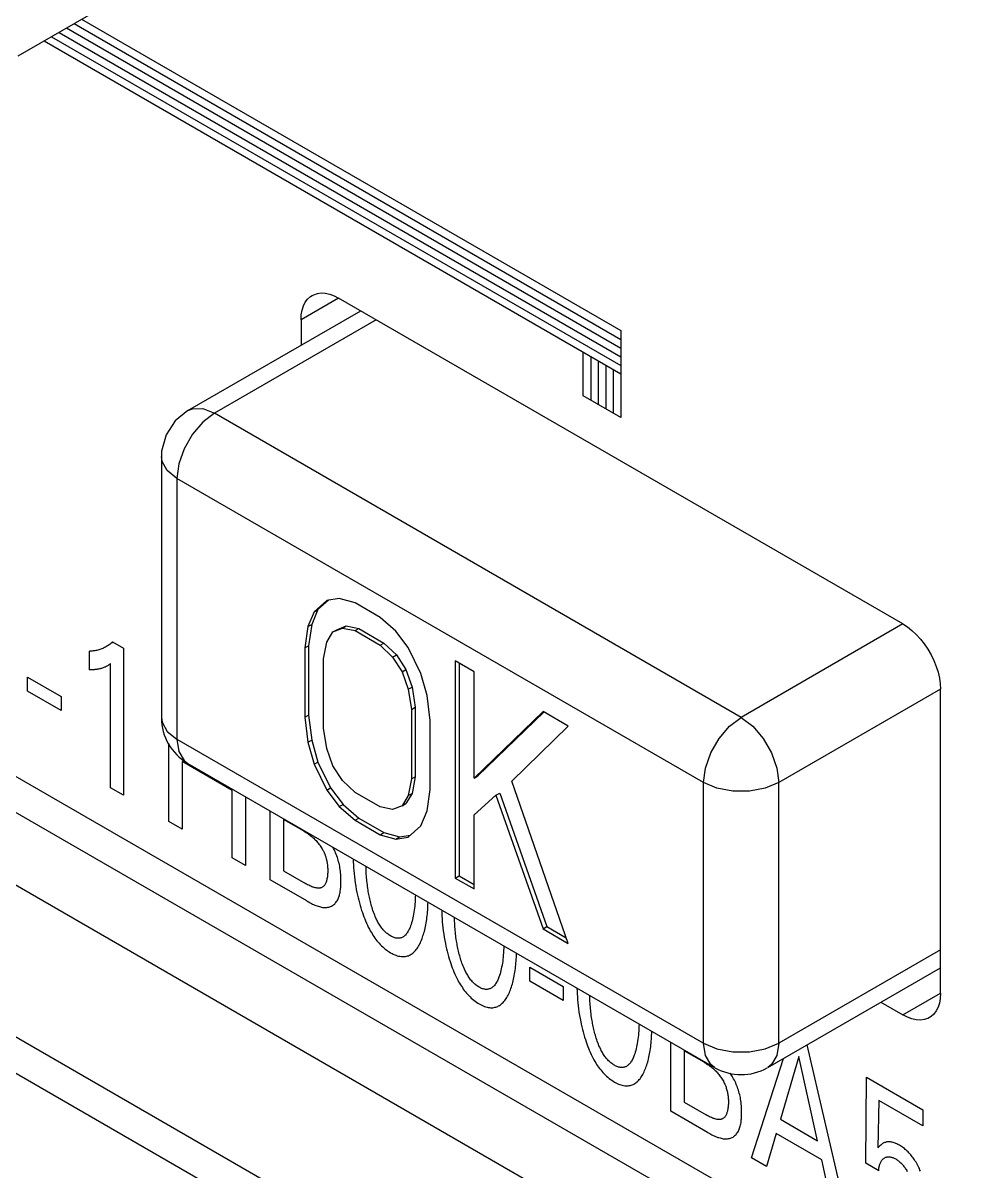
# Model space of a CAD drawing. Extents: x 0 to 420, y 0 to 297.
# Drawn here: x 203.15 to 212.06, y 122.14 to 132.92 of the extents above; entities that cross this region are included whole.
import ezdxf

# ---------------------------------------------------------------- set-up
doc = ezdxf.new("R2010")
doc.units = 0
doc.header["$LTSCALE"] = 23.1
doc.layers.add('40000_ISO', color=7, linetype='CONTINUOUS')

msp = doc.modelspace()

# ---------------------------------------------------------------- linework, layer by layer
at = {"layer": '40000_ISO', "color": 7, "linetype": 'CONTINUOUS'}
for p, q in [((164.855, 147.912), (213.999, 119.54)), ((165.061, 147.455), (214.206, 119.082)), ((220.009, 113.62), (170.865, 141.993)), ((171.072, 141.535), (220.216, 113.162)), ((203.103, 132.614), (207.191, 134.974)), ((203.627, 132.917), (208.766, 129.95)), ((203.698, 132.958), (208.766, 130.032)), ((203.486, 132.835), (208.766, 129.787)), ((203.557, 132.876), (208.766, 129.868)), ((208.766, 129.623), (203.345, 132.753)), ((203.415, 132.794), (208.766, 129.705)), ((206.114, 130.338), (205.761, 130.134)), ((205.801, 130.3), (205.823, 130.329)), ((205.823, 130.329), (205.85, 130.353)), ((205.85, 130.353), (205.864, 130.363)), ((205.864, 130.363), (205.88, 130.37)), ((205.88, 130.37), (205.914, 130.382)), ((205.914, 130.382), (205.95, 130.386)), ((205.95, 130.386), (205.989, 130.384)), ((205.989, 130.384), (206.03, 130.375)), ((206.03, 130.375), (206.072, 130.359)), ((206.072, 130.359), (206.114, 130.338)), ((211.418, 127.276), (206.114, 130.338)), ((204.698, 129.281), (206.322, 130.218)), ((205.763, 130.181), (205.771, 130.226)), ((205.771, 130.226), (205.784, 130.265)), ((205.784, 130.265), (205.801, 130.3)), ((206.468, 130.134), (204.948, 129.256)), ((205.761, 130.134), (205.763, 130.181)), ((205.761, 130.134), (205.761, 129.895)), ((208.766, 130.032), (208.766, 129.215)), ((208.413, 129.419), (208.413, 129.828)), ((208.483, 129.787), (208.483, 129.378)), ((208.554, 129.746), (208.554, 129.338)), ((208.625, 129.705), (208.625, 129.297)), ((208.695, 129.664), (208.695, 129.256)), ((208.766, 129.215), (208.413, 129.419)), ((204.698, 129.281), (204.578, 129.184)), ((204.698, 129.281), (204.74, 129.298)), ((204.74, 129.298), (204.838, 129.299)), ((204.838, 129.299), (204.948, 129.256)), ((204.948, 129.256), (204.838, 129.173)), ((209.897, 126.398), (204.948, 129.256)), ((204.578, 129.184), (204.492, 129.053)), ((204.838, 129.173), (204.74, 129.058)), ((204.492, 129.053), (204.45, 128.899)), ((204.74, 129.058), (204.662, 128.923)), ((204.662, 128.923), (204.611, 128.78)), ((204.45, 128.899), (204.448, 128.848)), ((204.448, 128.848), (204.448, 126.398)), ((204.454, 128.803), (204.448, 128.848)), ((204.502, 128.717), (204.454, 128.803)), ((204.594, 128.644), (204.502, 128.717)), ((204.611, 128.78), (204.594, 128.644)), ((209.544, 125.786), (204.594, 128.644)), ((204.594, 128.644), (204.594, 126.194)), ((206.12, 127.515), (206.002, 127.496)), ((206.268, 127.473), (206.12, 127.515)), ((205.92, 127.411), (205.861, 127.271)), ((206.002, 127.496), (205.885, 127.39)), ((205.885, 127.39), (205.92, 127.411)), ((206.018, 127.499), (205.92, 127.411)), ((206.503, 127.337), (206.268, 127.473)), ((205.885, 127.39), (205.826, 127.251)), ((206.651, 127.209), (206.503, 127.337)), ((205.826, 127.251), (205.796, 127.051)), ((205.826, 127.251), (205.861, 127.271)), ((205.861, 127.271), (205.832, 127.071)), ((206.002, 127.105), (206.061, 127.202)), ((206.061, 127.202), (206.15, 127.237)), ((206.061, 127.202), (206.097, 127.222)), ((206.097, 127.222), (206.185, 127.258)), ((206.15, 127.237), (206.185, 127.258)), ((206.15, 127.237), (206.268, 127.213)), ((206.185, 127.258), (206.303, 127.233)), ((206.268, 127.213), (206.303, 127.233)), ((206.268, 127.213), (206.503, 127.077)), ((206.303, 127.233), (206.539, 127.097)), ((206.768, 127.054), (206.651, 127.209)), ((211.418, 127.276), (209.897, 126.398)), ((211.418, 127.276), (211.46, 127.248)), ((211.46, 127.248), (211.502, 127.215)), ((211.502, 127.215), (211.543, 127.177)), ((203.958, 127.081), (203.949, 127.075)), ((203.966, 127.087), (203.958, 127.081)), ((203.974, 127.093), (203.966, 127.087)), ((203.982, 127.1), (203.974, 127.093)), ((203.99, 127.107), (203.982, 127.1)), ((203.99, 127.107), (204.093, 127.047)), ((205.973, 126.949), (206.002, 127.105)), ((206.503, 127.077), (206.539, 127.097)), ((206.539, 127.097), (206.657, 126.986)), ((211.543, 127.177), (211.582, 127.134)), ((211.582, 127.134), (211.619, 127.088)), ((211.619, 127.088), (211.652, 127.038)), ((203.78, 127.02), (203.771, 127.02)), ((203.771, 126.846), (203.771, 127.02)), ((203.789, 127.02), (203.78, 127.02)), ((203.798, 127.021), (203.789, 127.02)), ((203.807, 127.022), (203.798, 127.021)), ((203.816, 127.023), (203.807, 127.022)), ((203.824, 127.024), (203.816, 127.023)), ((203.833, 127.026), (203.824, 127.024)), ((203.842, 127.028), (203.833, 127.026)), ((203.85, 127.03), (203.842, 127.028)), ((203.86, 127.033), (203.85, 127.03)), ((203.869, 127.036), (203.86, 127.033)), ((203.878, 127.039), (203.869, 127.036)), ((203.888, 127.042), (203.878, 127.039)), ((203.897, 127.046), (203.888, 127.042)), ((203.905, 127.05), (203.897, 127.046)), ((203.914, 127.054), (203.905, 127.05)), ((203.923, 127.059), (203.914, 127.054)), ((203.932, 127.064), (203.923, 127.059)), ((203.941, 127.069), (203.932, 127.064)), ((203.949, 127.075), (203.941, 127.069)), ((204.093, 127.047), (204.093, 125.667)), ((205.796, 127.051), (205.832, 127.071)), ((205.796, 127.051), (205.796, 126.399)), ((205.832, 127.071), (205.832, 126.42)), ((206.503, 127.077), (206.621, 126.965)), ((206.621, 126.965), (206.657, 126.986)), ((206.657, 126.986), (206.745, 126.848)), ((206.886, 126.812), (206.768, 127.054)), ((211.652, 127.038), (211.682, 126.986)), ((211.682, 126.986), (211.709, 126.932)), ((203.896, 126.864), (203.903, 126.867)), ((203.903, 126.867), (203.909, 126.869)), ((203.909, 126.869), (203.916, 126.872)), ((203.916, 126.872), (203.922, 126.874)), ((203.922, 126.874), (203.927, 126.877)), ((203.927, 126.877), (203.933, 126.88)), ((203.933, 126.88), (203.939, 126.883)), ((203.939, 126.883), (203.945, 126.887)), ((203.945, 126.887), (203.951, 126.89)), ((203.951, 126.89), (203.958, 126.894)), ((203.958, 126.894), (203.965, 126.899)), ((203.965, 126.899), (203.971, 126.903)), ((203.971, 125.737), (203.971, 126.903)), ((205.973, 126.297), (205.973, 126.949)), ((206.621, 126.965), (206.71, 126.827)), ((207.387, 126.827), (207.21, 126.929)), ((207.21, 126.929), (207.21, 124.888)), ((207.246, 126.909), (207.246, 124.908)), ((211.709, 126.932), (211.731, 126.877)), ((211.731, 126.877), (211.748, 126.822)), ((203.191, 126.775), (203.505, 126.593)), ((203.191, 126.644), (203.191, 126.775)), ((203.771, 126.846), (203.78, 126.847)), ((203.78, 126.847), (203.79, 126.847)), ((203.79, 126.847), (203.799, 126.847)), ((203.799, 126.847), (203.809, 126.848)), ((203.809, 126.848), (203.818, 126.849)), ((203.818, 126.849), (203.827, 126.85)), ((203.827, 126.85), (203.835, 126.851)), ((203.835, 126.851), (203.843, 126.852)), ((203.843, 126.852), (203.852, 126.853)), ((203.852, 126.853), (203.86, 126.855)), ((203.86, 126.855), (203.868, 126.856)), ((203.868, 126.856), (203.875, 126.858)), ((203.875, 126.858), (203.882, 126.86)), ((203.882, 126.86), (203.889, 126.862)), ((203.889, 126.862), (203.896, 126.864)), ((206.71, 126.827), (206.745, 126.848)), ((206.71, 126.827), (206.768, 126.663)), ((206.745, 126.848), (206.804, 126.683)), ((206.945, 126.604), (206.886, 126.812)), ((207.387, 125.828), (207.387, 126.827)), ((211.748, 126.822), (211.761, 126.767)), ((211.761, 126.767), (211.769, 126.714)), ((206.768, 126.663), (206.804, 126.683)), ((206.768, 126.663), (206.798, 126.472)), ((206.804, 126.683), (206.833, 126.493)), ((211.771, 126.664), (210.251, 125.786)), ((211.769, 126.714), (211.771, 126.664)), ((211.771, 123.806), (211.771, 126.664)), ((203.505, 126.463), (203.191, 126.644)), ((203.505, 126.593), (203.505, 126.463)), ((206.975, 126.37), (206.945, 126.604)), ((206.798, 126.472), (206.833, 126.493)), ((206.798, 126.472), (206.798, 125.821)), ((206.833, 126.493), (206.833, 125.841)), ((208.035, 126.453), (207.387, 125.828)), ((208.042, 126.446), (207.423, 125.848)), ((208.271, 126.317), (208.035, 126.453)), ((204.448, 126.398), (204.448, 126.396)), ((204.448, 126.396), (204.454, 126.353)), ((204.454, 126.353), (204.502, 126.267)), ((205.796, 126.399), (205.832, 126.42)), ((205.796, 126.399), (205.826, 126.165)), ((205.832, 126.42), (205.861, 126.185)), ((206.975, 125.719), (206.975, 126.37)), ((209.788, 126.315), (209.897, 126.398)), ((209.897, 126.398), (210.007, 126.315)), ((204.502, 126.267), (204.594, 126.194)), ((206.002, 126.106), (205.973, 126.297)), ((207.741, 125.798), (208.271, 126.317)), ((209.69, 126.2), (209.788, 126.315)), ((210.007, 126.315), (210.105, 126.2)), ((204.518, 125.421), (204.518, 126.155)), ((204.594, 126.194), (209.544, 123.336)), ((204.594, 126.194), (204.611, 126.078)), ((205.826, 126.165), (205.861, 126.185)), ((205.826, 126.165), (205.885, 125.957)), ((205.861, 126.185), (205.92, 125.978)), ((209.611, 126.065), (209.69, 126.2)), ((210.105, 126.2), (210.183, 126.065)), ((204.611, 126.078), (204.662, 125.993)), ((206.061, 125.942), (206.002, 126.106)), ((209.561, 125.922), (209.611, 126.065)), ((210.183, 126.065), (210.234, 125.922)), ((205.114, 125.711), (204.643, 125.983)), ((204.643, 125.983), (204.643, 125.349)), ((204.662, 125.993), (204.696, 125.966)), ((204.696, 125.966), (204.698, 125.965)), ((204.698, 125.965), (209.647, 123.108)), ((205.885, 125.957), (205.92, 125.978)), ((205.885, 125.957), (206.002, 125.715)), ((205.92, 125.978), (206.038, 125.736)), ((206.15, 125.804), (206.061, 125.942)), ((209.544, 125.786), (209.561, 125.922)), ((210.234, 125.922), (210.251, 125.786)), ((206.268, 125.693), (206.15, 125.804)), ((206.798, 125.821), (206.768, 125.664)), ((206.798, 125.821), (206.833, 125.841)), ((206.833, 125.841), (206.804, 125.684)), ((207.387, 125.828), (207.423, 125.848)), ((208.271, 124.275), (207.741, 125.798)), ((209.67, 125.733), (209.544, 125.786)), ((209.544, 123.336), (209.544, 125.786)), ((210.251, 125.786), (210.124, 125.733)), ((210.251, 123.336), (210.251, 125.786)), ((204.093, 125.667), (203.971, 125.737)), ((205.114, 125.078), (205.114, 125.711)), ((206.002, 125.715), (206.038, 125.736)), ((206.002, 125.715), (206.12, 125.561)), ((206.038, 125.736), (206.156, 125.581)), ((206.503, 125.557), (206.268, 125.693)), ((206.804, 125.684), (206.745, 125.588)), ((206.768, 125.664), (206.804, 125.684)), ((206.945, 125.519), (206.975, 125.719)), ((207.593, 125.666), (207.629, 125.686)), ((207.629, 125.686), (208.071, 124.432)), ((209.819, 125.705), (209.67, 125.733)), ((209.976, 125.705), (209.819, 125.705)), ((210.124, 125.733), (209.976, 125.705)), ((205.239, 125.653), (205.239, 125.005)), ((206.12, 125.561), (206.156, 125.581)), ((206.156, 125.581), (206.303, 125.452)), ((206.768, 125.664), (206.71, 125.568)), ((206.71, 125.568), (206.745, 125.588)), ((207.387, 125.481), (207.593, 125.666)), ((207.593, 125.666), (208.035, 124.411)), ((205.472, 124.871), (205.472, 125.518)), ((206.12, 125.561), (206.268, 125.432)), ((206.621, 125.532), (206.503, 125.557)), ((206.71, 125.568), (206.621, 125.532)), ((206.886, 125.379), (206.945, 125.519)), ((207.387, 124.786), (207.387, 125.481)), ((204.643, 125.349), (204.518, 125.421)), ((205.783, 125.331), (205.597, 125.439)), ((205.597, 125.439), (205.597, 124.956)), ((206.268, 125.432), (206.303, 125.452)), ((206.268, 125.432), (206.503, 125.296)), ((206.303, 125.452), (206.539, 125.316)), ((206.768, 125.273), (206.886, 125.379)), ((205.783, 125.331), (205.791, 125.327)), ((205.791, 125.327), (205.799, 125.322)), ((205.799, 125.322), (205.808, 125.317)), ((205.808, 125.317), (205.816, 125.312)), ((205.816, 125.312), (205.824, 125.306)), ((205.824, 125.306), (205.832, 125.301)), ((205.832, 125.301), (205.84, 125.295)), ((205.84, 125.295), (205.848, 125.289)), ((205.848, 125.289), (205.856, 125.283)), ((205.856, 125.283), (205.864, 125.276)), ((205.864, 125.276), (205.872, 125.27)), ((205.872, 125.27), (205.88, 125.263)), ((205.88, 125.263), (205.887, 125.255)), ((205.887, 125.255), (205.895, 125.248)), ((205.895, 125.248), (205.903, 125.24)), ((206.503, 125.296), (206.539, 125.316)), ((206.503, 125.296), (206.651, 125.254)), ((206.539, 125.316), (206.686, 125.275)), ((206.651, 125.254), (206.686, 125.275)), ((206.651, 125.254), (206.768, 125.273)), ((206.686, 125.275), (206.789, 125.291)), ((205.903, 125.24), (205.91, 125.232)), ((205.91, 125.232), (205.917, 125.224)), ((205.917, 125.224), (205.923, 125.216)), ((205.923, 125.216), (205.929, 125.208)), ((205.929, 125.208), (205.936, 125.2)), ((205.936, 125.2), (205.942, 125.191)), ((205.942, 125.191), (205.948, 125.182)), ((205.948, 125.182), (205.953, 125.173)), ((205.953, 125.173), (205.959, 125.164)), ((205.959, 125.164), (205.964, 125.155)), ((205.964, 125.155), (205.969, 125.146)), ((205.969, 125.146), (205.974, 125.136)), ((206.067, 125.166), (206.06, 125.179)), ((206.074, 125.152), (206.067, 125.166)), ((206.08, 125.139), (206.074, 125.152)), ((205.239, 125.005), (205.114, 125.078)), ((205.974, 125.136), (205.978, 125.127)), ((205.978, 125.127), (205.982, 125.118)), ((205.982, 125.118), (205.986, 125.108)), ((205.986, 125.108), (205.989, 125.099)), ((205.989, 125.099), (205.993, 125.089)), ((205.993, 125.089), (205.995, 125.08)), ((205.995, 125.08), (205.998, 125.07)), ((205.998, 125.07), (206, 125.061)), ((206, 125.061), (206.002, 125.051)), ((206.002, 125.051), (206.004, 125.042)), ((206.004, 125.042), (206.006, 125.033)), ((206.006, 125.033), (206.007, 125.024)), ((206.086, 125.125), (206.08, 125.139)), ((206.092, 125.111), (206.086, 125.125)), ((206.097, 125.097), (206.092, 125.111)), ((206.102, 125.083), (206.097, 125.097)), ((206.106, 125.069), (206.102, 125.083)), ((206.111, 125.055), (206.106, 125.069)), ((206.114, 125.041), (206.111, 125.055)), ((206.118, 125.027), (206.114, 125.041)), ((206.251, 125.068), (206.252, 125.041)), ((206.252, 125.041), (206.253, 125.014)), ((205.597, 124.956), (205.803, 124.837)), ((206.007, 125.024), (206.008, 125.014)), ((206.008, 125.014), (206.009, 125.005)), ((206.009, 125.005), (206.01, 124.996)), ((206.01, 124.996), (206.01, 124.987)), ((206.01, 124.987), (206.011, 124.978)), ((206.011, 124.939), (206.01, 124.929)), ((206.01, 124.929), (206.01, 124.919)), ((206.011, 124.978), (206.011, 124.969)), ((206.011, 124.969), (206.011, 124.961)), ((206.011, 124.961), (206.011, 124.95)), ((206.011, 124.95), (206.011, 124.939)), ((206.121, 125.013), (206.118, 125.027)), ((206.124, 124.999), (206.121, 125.013)), ((206.126, 124.985), (206.124, 124.999)), ((206.129, 124.969), (206.126, 124.985)), ((206.131, 124.954), (206.129, 124.969)), ((206.132, 124.938), (206.131, 124.954)), ((206.134, 124.923), (206.132, 124.938)), ((206.135, 124.908), (206.134, 124.923)), ((206.253, 125.014), (206.255, 124.986)), ((206.255, 124.986), (206.257, 124.958)), ((206.257, 124.958), (206.26, 124.93)), ((206.26, 124.93), (206.263, 124.901)), ((206.372, 124.981), (206.371, 124.999)), ((206.372, 124.963), (206.372, 124.981)), ((206.373, 124.944), (206.372, 124.963)), ((206.374, 124.926), (206.373, 124.944)), ((206.376, 124.907), (206.374, 124.926)), ((202.932, 124.908), (217.782, 116.335)), ((205.814, 124.673), (205.472, 124.871)), ((205.813, 124.831), (205.803, 124.837)), ((205.823, 124.826), (205.813, 124.831)), ((205.833, 124.821), (205.823, 124.826)), ((205.844, 124.816), (205.833, 124.821)), ((205.853, 124.811), (205.844, 124.816)), ((205.977, 124.816), (205.973, 124.812)), ((205.981, 124.821), (205.977, 124.816)), ((205.984, 124.826), (205.981, 124.821)), ((205.988, 124.831), (205.984, 124.826)), ((205.991, 124.838), (205.988, 124.831)), ((205.994, 124.844), (205.991, 124.838)), ((205.996, 124.851), (205.994, 124.844)), ((205.999, 124.858), (205.996, 124.851)), ((206.001, 124.865), (205.999, 124.858)), ((206.003, 124.872), (206.001, 124.865)), ((206.004, 124.88), (206.003, 124.872)), ((206.006, 124.889), (206.004, 124.88)), ((206.008, 124.899), (206.006, 124.889)), ((206.009, 124.909), (206.008, 124.899)), ((206.01, 124.919), (206.009, 124.909)), ((206.136, 124.893), (206.135, 124.908)), ((206.135, 124.813), (206.136, 124.825)), ((206.136, 124.878), (206.136, 124.893)), ((206.136, 124.863), (206.136, 124.878)), ((206.136, 124.85), (206.136, 124.863)), ((206.136, 124.838), (206.136, 124.85)), ((206.136, 124.825), (206.136, 124.838)), ((206.263, 124.901), (206.266, 124.872)), ((206.266, 124.872), (206.27, 124.842)), ((206.27, 124.842), (206.275, 124.812)), ((206.377, 124.891), (206.376, 124.907)), ((206.378, 124.875), (206.377, 124.891)), ((206.38, 124.858), (206.378, 124.875)), ((206.382, 124.842), (206.38, 124.858)), ((206.384, 124.826), (206.382, 124.842)), ((206.386, 124.809), (206.384, 124.826)), ((207.21, 124.888), (207.246, 124.908)), ((207.21, 124.888), (207.387, 124.786)), ((207.246, 124.908), (207.387, 124.827)), ((205.863, 124.807), (205.853, 124.811)), ((205.871, 124.804), (205.863, 124.807)), ((205.878, 124.802), (205.871, 124.804)), ((205.885, 124.8), (205.878, 124.802)), ((205.892, 124.798), (205.885, 124.8)), ((205.899, 124.796), (205.892, 124.798)), ((205.906, 124.795), (205.899, 124.796)), ((205.912, 124.794), (205.906, 124.795)), ((205.918, 124.793), (205.912, 124.794)), ((205.924, 124.793), (205.918, 124.793)), ((205.929, 124.793), (205.924, 124.793)), ((205.935, 124.794), (205.929, 124.793)), ((205.94, 124.794), (205.935, 124.794)), ((205.945, 124.796), (205.94, 124.794)), ((205.95, 124.797), (205.945, 124.796)), ((205.955, 124.799), (205.95, 124.797)), ((205.96, 124.802), (205.955, 124.799)), ((205.965, 124.805), (205.96, 124.802)), ((205.969, 124.808), (205.965, 124.805)), ((205.973, 124.812), (205.969, 124.808)), ((206.114, 124.702), (206.117, 124.711)), ((206.117, 124.711), (206.121, 124.722)), ((206.121, 124.722), (206.123, 124.732)), ((206.123, 124.732), (206.126, 124.743)), ((206.126, 124.743), (206.128, 124.754)), ((206.128, 124.754), (206.13, 124.765)), ((206.13, 124.765), (206.132, 124.777)), ((206.132, 124.777), (206.133, 124.789)), ((206.133, 124.789), (206.134, 124.801)), ((206.134, 124.801), (206.135, 124.813)), ((206.275, 124.812), (206.28, 124.782)), ((206.28, 124.782), (206.286, 124.752)), ((206.286, 124.752), (206.291, 124.728)), ((206.291, 124.728), (206.297, 124.704)), ((206.388, 124.792), (206.386, 124.809)), ((206.391, 124.776), (206.388, 124.792)), ((206.393, 124.762), (206.391, 124.776)), ((206.396, 124.749), (206.393, 124.762)), ((206.398, 124.735), (206.396, 124.749)), ((206.401, 124.722), (206.398, 124.735)), ((206.404, 124.708), (206.401, 124.722)), ((206.407, 124.694), (206.404, 124.708)), ((206.834, 124.709), (206.833, 124.688)), ((206.835, 124.731), (206.834, 124.709)), ((205.814, 124.673), (205.825, 124.667)), ((205.825, 124.667), (205.836, 124.661)), ((205.836, 124.661), (205.847, 124.655)), ((205.847, 124.655), (205.858, 124.65)), ((205.858, 124.65), (205.869, 124.644)), ((205.869, 124.644), (205.879, 124.639)), ((205.879, 124.639), (205.89, 124.635)), ((205.89, 124.635), (205.901, 124.63)), ((205.901, 124.63), (205.912, 124.626)), ((205.912, 124.626), (205.922, 124.623)), ((205.922, 124.623), (205.933, 124.62)), ((205.933, 124.62), (205.943, 124.617)), ((205.943, 124.617), (205.954, 124.615)), ((205.954, 124.615), (205.964, 124.613)), ((205.964, 124.613), (205.974, 124.612)), ((205.974, 124.612), (205.984, 124.612)), ((205.984, 124.612), (205.993, 124.612)), ((205.993, 124.612), (206.003, 124.612)), ((206.003, 124.612), (206.012, 124.614)), ((206.012, 124.614), (206.021, 124.616)), ((206.021, 124.616), (206.03, 124.618)), ((206.03, 124.618), (206.039, 124.621)), ((206.039, 124.621), (206.047, 124.625)), ((206.047, 124.625), (206.055, 124.629)), ((206.055, 124.629), (206.062, 124.634)), ((206.062, 124.634), (206.07, 124.64)), ((206.07, 124.64), (206.077, 124.646)), ((206.077, 124.646), (206.083, 124.652)), ((206.083, 124.652), (206.089, 124.659)), ((206.089, 124.659), (206.095, 124.667)), ((206.095, 124.667), (206.1, 124.675)), ((206.1, 124.675), (206.105, 124.683)), ((206.105, 124.683), (206.11, 124.692)), ((206.11, 124.692), (206.114, 124.702)), ((206.297, 124.704), (206.303, 124.68)), ((206.303, 124.68), (206.309, 124.656)), ((206.309, 124.656), (206.316, 124.632)), ((206.316, 124.632), (206.323, 124.608)), ((206.323, 124.608), (206.33, 124.584)), ((206.41, 124.681), (206.407, 124.694)), ((206.413, 124.667), (206.41, 124.681)), ((206.417, 124.653), (206.413, 124.667)), ((206.42, 124.639), (206.417, 124.653)), ((206.424, 124.625), (206.42, 124.639)), ((206.428, 124.611), (206.424, 124.625)), ((206.432, 124.597), (206.428, 124.611)), ((206.827, 124.606), (206.824, 124.587)), ((206.829, 124.625), (206.827, 124.606)), ((206.83, 124.644), (206.829, 124.625)), ((206.832, 124.666), (206.83, 124.644)), ((206.833, 124.688), (206.832, 124.666)), ((206.951, 124.588), (206.952, 124.606)), ((206.952, 124.606), (206.953, 124.625)), ((206.953, 124.625), (206.954, 124.643)), ((206.954, 124.643), (206.955, 124.662)), ((206.33, 124.584), (206.337, 124.564)), ((206.337, 124.564), (206.344, 124.544)), ((206.344, 124.544), (206.351, 124.525)), ((206.351, 124.525), (206.359, 124.505)), ((206.359, 124.505), (206.367, 124.485)), ((206.437, 124.583), (206.432, 124.597)), ((206.442, 124.569), (206.437, 124.583)), ((206.447, 124.555), (206.442, 124.569)), ((206.453, 124.541), (206.447, 124.555)), ((206.458, 124.527), (206.453, 124.541)), ((206.465, 124.513), (206.458, 124.527)), ((206.469, 124.503), (206.465, 124.513)), ((206.474, 124.493), (206.469, 124.503)), ((206.479, 124.483), (206.474, 124.493)), ((206.808, 124.499), (206.804, 124.483)), ((206.812, 124.515), (206.808, 124.499)), ((206.815, 124.531), (206.812, 124.515)), ((206.818, 124.549), (206.815, 124.531)), ((206.821, 124.568), (206.818, 124.549)), ((206.824, 124.587), (206.821, 124.568)), ((206.94, 124.483), (206.942, 124.5)), ((206.942, 124.5), (206.944, 124.517)), ((206.944, 124.517), (206.946, 124.534)), ((206.946, 124.534), (206.948, 124.552)), ((206.948, 124.552), (206.95, 124.57)), ((206.95, 124.57), (206.951, 124.588)), ((207.083, 124.588), (207.084, 124.561)), ((207.084, 124.561), (207.085, 124.534)), ((207.085, 124.534), (207.086, 124.506)), ((207.086, 124.506), (207.088, 124.478)), ((207.203, 124.501), (207.202, 124.519)), ((207.204, 124.483), (207.203, 124.501)), ((206.367, 124.485), (206.375, 124.466)), ((206.375, 124.466), (206.384, 124.447)), ((206.384, 124.447), (206.393, 124.427)), ((206.393, 124.427), (206.403, 124.408)), ((206.403, 124.408), (206.411, 124.394)), ((206.411, 124.394), (206.419, 124.38)), ((206.484, 124.474), (206.479, 124.483)), ((206.49, 124.464), (206.484, 124.474)), ((206.495, 124.455), (206.49, 124.464)), ((206.501, 124.445), (206.495, 124.455)), ((206.507, 124.436), (206.501, 124.445)), ((206.514, 124.427), (206.507, 124.436)), ((206.52, 124.419), (206.514, 124.427)), ((206.527, 124.41), (206.52, 124.419)), ((206.534, 124.402), (206.527, 124.41)), ((206.541, 124.394), (206.534, 124.402)), ((206.548, 124.386), (206.541, 124.394)), ((206.556, 124.379), (206.548, 124.386)), ((206.769, 124.392), (206.764, 124.383)), ((206.774, 124.4), (206.769, 124.392)), ((206.778, 124.409), (206.774, 124.4)), ((206.782, 124.419), (206.778, 124.409)), ((206.786, 124.428), (206.782, 124.419)), ((206.789, 124.438), (206.786, 124.428)), ((206.795, 124.452), (206.789, 124.438)), ((206.799, 124.468), (206.795, 124.452)), ((206.804, 124.483), (206.799, 124.468)), ((206.916, 124.373), (206.92, 124.387)), ((206.92, 124.387), (206.924, 124.402)), ((206.924, 124.402), (206.928, 124.418)), ((206.928, 124.418), (206.931, 124.434)), ((206.931, 124.434), (206.934, 124.45)), ((206.934, 124.45), (206.937, 124.467)), ((206.937, 124.467), (206.94, 124.483)), ((207.088, 124.478), (207.091, 124.45)), ((207.091, 124.45), (207.094, 124.421)), ((207.094, 124.421), (207.098, 124.392)), ((207.098, 124.392), (207.102, 124.362)), ((207.205, 124.464), (207.204, 124.483)), ((207.206, 124.446), (207.205, 124.464)), ((207.207, 124.427), (207.206, 124.446)), ((207.208, 124.411), (207.207, 124.427)), ((207.21, 124.395), (207.208, 124.411)), ((207.211, 124.378), (207.21, 124.395)), ((208.035, 124.411), (208.071, 124.432)), ((208.035, 124.411), (208.271, 124.275)), ((208.071, 124.432), (208.253, 124.326)), ((206.419, 124.38), (206.428, 124.366)), ((206.428, 124.366), (206.436, 124.352)), ((206.436, 124.352), (206.445, 124.339)), ((206.445, 124.339), (206.455, 124.325)), ((206.455, 124.325), (206.464, 124.312)), ((206.464, 124.312), (206.474, 124.3)), ((206.474, 124.3), (206.484, 124.288)), ((206.484, 124.288), (206.494, 124.276)), ((206.494, 124.276), (206.506, 124.264)), ((206.564, 124.372), (206.556, 124.379)), ((206.571, 124.366), (206.564, 124.372)), ((206.579, 124.36), (206.571, 124.366)), ((206.587, 124.354), (206.579, 124.36)), ((206.595, 124.349), (206.587, 124.354)), ((206.603, 124.344), (206.595, 124.349)), ((206.611, 124.339), (206.603, 124.344)), ((206.619, 124.335), (206.611, 124.339)), ((206.627, 124.332), (206.619, 124.335)), ((206.635, 124.329), (206.627, 124.332)), ((206.643, 124.327), (206.635, 124.329)), ((206.65, 124.325), (206.643, 124.327)), ((206.658, 124.323), (206.65, 124.325)), ((206.665, 124.322), (206.658, 124.323)), ((206.672, 124.322), (206.665, 124.322)), ((206.679, 124.322), (206.672, 124.322)), ((206.686, 124.323), (206.679, 124.322)), ((206.692, 124.324), (206.686, 124.323)), ((206.699, 124.326), (206.692, 124.324)), ((206.705, 124.328), (206.699, 124.326)), ((206.711, 124.33), (206.705, 124.328)), ((206.716, 124.333), (206.711, 124.33)), ((206.722, 124.337), (206.716, 124.333)), ((206.727, 124.34), (206.722, 124.337)), ((206.732, 124.344), (206.727, 124.34)), ((206.737, 124.349), (206.732, 124.344)), ((206.741, 124.353), (206.737, 124.349)), ((206.748, 124.36), (206.741, 124.353)), ((206.753, 124.367), (206.748, 124.36)), ((206.759, 124.375), (206.753, 124.367)), ((206.764, 124.383), (206.759, 124.375)), ((206.876, 124.269), (206.882, 124.281)), ((206.882, 124.281), (206.887, 124.293)), ((206.887, 124.293), (206.893, 124.306)), ((206.893, 124.306), (206.898, 124.319)), ((206.898, 124.319), (206.903, 124.332)), ((206.903, 124.332), (206.907, 124.345)), ((206.907, 124.345), (206.912, 124.359)), ((206.912, 124.359), (206.916, 124.373)), ((207.102, 124.362), (207.106, 124.332)), ((207.106, 124.332), (207.112, 124.302)), ((207.112, 124.302), (207.118, 124.272)), ((207.213, 124.362), (207.211, 124.378)), ((207.215, 124.346), (207.213, 124.362)), ((207.217, 124.329), (207.215, 124.346)), ((207.22, 124.313), (207.217, 124.329)), ((207.222, 124.296), (207.22, 124.313)), ((207.225, 124.282), (207.222, 124.296)), ((207.227, 124.269), (207.225, 124.282)), ((206.506, 124.264), (206.517, 124.252)), ((206.517, 124.252), (206.529, 124.241)), ((206.529, 124.241), (206.541, 124.23)), ((206.541, 124.23), (206.553, 124.22)), ((206.553, 124.22), (206.566, 124.211)), ((206.566, 124.211), (206.578, 124.202)), ((206.578, 124.202), (206.59, 124.194)), ((206.59, 124.194), (206.603, 124.186)), ((206.603, 124.186), (206.616, 124.179)), ((206.616, 124.179), (206.628, 124.173)), ((206.628, 124.173), (206.641, 124.168)), ((206.787, 124.167), (206.795, 124.172)), ((206.795, 124.172), (206.803, 124.177)), ((206.803, 124.177), (206.812, 124.184)), ((206.812, 124.184), (206.82, 124.192)), ((206.82, 124.192), (206.829, 124.2)), ((206.829, 124.2), (206.836, 124.208)), ((206.836, 124.208), (206.844, 124.218)), ((206.844, 124.218), (206.851, 124.227)), ((206.851, 124.227), (206.857, 124.237)), ((206.857, 124.237), (206.864, 124.247)), ((206.864, 124.247), (206.87, 124.258)), ((206.87, 124.258), (206.876, 124.269)), ((207.118, 124.272), (207.123, 124.248)), ((207.123, 124.248), (207.128, 124.224)), ((207.128, 124.224), (207.134, 124.2)), ((207.134, 124.2), (207.14, 124.176)), ((207.14, 124.176), (207.147, 124.152)), ((207.229, 124.255), (207.227, 124.269)), ((207.232, 124.242), (207.229, 124.255)), ((207.235, 124.228), (207.232, 124.242)), ((207.238, 124.214), (207.235, 124.228)), ((207.241, 124.201), (207.238, 124.214)), ((207.244, 124.187), (207.241, 124.201)), ((207.248, 124.173), (207.244, 124.187)), ((207.252, 124.159), (207.248, 124.173)), ((207.663, 124.186), (207.662, 124.165)), ((207.665, 124.208), (207.663, 124.186)), ((207.666, 124.229), (207.665, 124.208)), ((207.666, 124.251), (207.666, 124.229)), ((207.785, 124.164), (207.786, 124.182)), ((211.771, 124.214), (210.251, 123.336)), ((206.641, 124.168), (206.653, 124.163)), ((206.653, 124.163), (206.665, 124.159)), ((206.665, 124.159), (206.677, 124.155)), ((206.677, 124.155), (206.689, 124.153)), ((206.689, 124.153), (206.701, 124.151)), ((206.701, 124.151), (206.712, 124.15)), ((206.712, 124.15), (206.722, 124.15)), ((206.722, 124.15), (206.732, 124.15)), ((206.732, 124.15), (206.742, 124.152)), ((206.742, 124.152), (206.752, 124.154)), ((206.752, 124.154), (206.761, 124.156)), ((206.761, 124.156), (206.77, 124.159)), ((206.77, 124.159), (206.779, 124.163)), ((206.779, 124.163), (206.787, 124.167)), ((207.147, 124.152), (207.154, 124.128)), ((207.154, 124.128), (207.162, 124.104)), ((207.162, 124.104), (207.168, 124.084)), ((207.168, 124.084), (207.175, 124.064)), ((207.175, 124.064), (207.182, 124.045)), ((207.255, 124.145), (207.252, 124.159)), ((207.26, 124.131), (207.255, 124.145)), ((207.264, 124.117), (207.26, 124.131)), ((207.268, 124.103), (207.264, 124.117)), ((207.273, 124.089), (207.268, 124.103)), ((207.278, 124.075), (207.273, 124.089)), ((207.284, 124.061), (207.278, 124.075)), ((207.29, 124.047), (207.284, 124.061)), ((207.65, 124.069), (207.646, 124.051)), ((207.653, 124.088), (207.65, 124.069)), ((207.656, 124.107), (207.653, 124.088)), ((207.658, 124.126), (207.656, 124.107)), ((207.66, 124.145), (207.658, 124.126)), ((207.662, 124.165), (207.66, 124.145)), ((207.778, 124.054), (207.78, 124.072)), ((207.78, 124.072), (207.781, 124.09)), ((207.781, 124.09), (207.783, 124.108)), ((207.783, 124.108), (207.784, 124.126)), ((207.784, 124.126), (207.785, 124.145)), ((207.785, 124.145), (207.785, 124.164)), ((207.182, 124.045), (207.19, 124.025)), ((207.19, 124.025), (207.198, 124.006)), ((207.198, 124.006), (207.206, 123.986)), ((207.206, 123.986), (207.215, 123.967)), ((207.215, 123.967), (207.225, 123.947)), ((207.296, 124.033), (207.29, 124.047)), ((207.301, 124.023), (207.296, 124.033)), ((207.305, 124.013), (207.301, 124.023)), ((207.31, 124.004), (207.305, 124.013)), ((207.316, 123.994), (207.31, 124.004)), ((207.321, 123.984), (207.316, 123.994)), ((207.327, 123.975), (207.321, 123.984)), ((207.333, 123.965), (207.327, 123.975)), ((207.339, 123.956), (207.333, 123.965)), ((207.345, 123.947), (207.339, 123.956)), ((207.621, 123.958), (207.617, 123.948)), ((207.626, 123.972), (207.621, 123.958)), ((207.631, 123.988), (207.626, 123.972)), ((207.635, 124.003), (207.631, 123.988)), ((207.639, 124.019), (207.635, 124.003)), ((207.643, 124.035), (207.639, 124.019)), ((207.646, 124.051), (207.643, 124.035)), ((207.759, 123.938), (207.762, 123.954)), ((207.762, 123.954), (207.765, 123.97)), ((207.765, 123.97), (207.768, 123.987)), ((207.768, 123.987), (207.771, 124.003)), ((207.771, 124.003), (207.774, 124.02)), ((207.774, 124.02), (207.776, 124.037)), ((207.776, 124.037), (207.778, 124.054)), ((207.91, 124.05), (208.225, 123.869)), ((207.91, 123.919), (207.91, 124.05)), ((210.147, 123.108), (211.771, 124.045)), ((207.225, 123.947), (207.235, 123.928)), ((207.235, 123.928), (207.242, 123.914)), ((207.242, 123.914), (207.251, 123.9)), ((207.251, 123.9), (207.259, 123.886)), ((207.259, 123.886), (207.268, 123.872)), ((207.268, 123.872), (207.277, 123.859)), ((207.277, 123.859), (207.286, 123.845)), ((207.286, 123.845), (207.295, 123.832)), ((207.351, 123.939), (207.345, 123.947)), ((207.358, 123.93), (207.351, 123.939)), ((207.365, 123.922), (207.358, 123.93)), ((207.372, 123.914), (207.365, 123.922)), ((207.38, 123.906), (207.372, 123.914)), ((207.387, 123.899), (207.38, 123.906)), ((207.395, 123.892), (207.387, 123.899)), ((207.403, 123.886), (207.395, 123.892)), ((207.41, 123.88), (207.403, 123.886)), ((207.418, 123.874), (207.41, 123.88)), ((207.426, 123.869), (207.418, 123.874)), ((207.434, 123.864), (207.426, 123.869)), ((207.442, 123.859), (207.434, 123.864)), ((207.45, 123.855), (207.442, 123.859)), ((207.458, 123.852), (207.45, 123.855)), ((207.466, 123.849), (207.458, 123.852)), ((207.474, 123.847), (207.466, 123.849)), ((207.482, 123.845), (207.474, 123.847)), ((207.489, 123.843), (207.482, 123.845)), ((207.53, 123.846), (207.524, 123.844)), ((207.536, 123.848), (207.53, 123.846)), ((207.542, 123.85), (207.536, 123.848)), ((207.548, 123.853), (207.542, 123.85)), ((207.553, 123.857), (207.548, 123.853)), ((207.558, 123.86), (207.553, 123.857)), ((207.563, 123.865), (207.558, 123.86)), ((207.568, 123.869), (207.563, 123.865)), ((207.573, 123.873), (207.568, 123.869)), ((207.579, 123.88), (207.573, 123.873)), ((207.585, 123.887), (207.579, 123.88)), ((207.59, 123.895), (207.585, 123.887)), ((207.595, 123.903), (207.59, 123.895)), ((207.6, 123.912), (207.595, 123.903)), ((207.605, 123.92), (207.6, 123.912)), ((207.609, 123.929), (207.605, 123.92)), ((207.613, 123.939), (207.609, 123.929)), ((207.617, 123.948), (207.613, 123.939)), ((207.729, 123.839), (207.734, 123.852)), ((207.734, 123.852), (207.739, 123.865)), ((207.739, 123.865), (207.743, 123.879)), ((207.743, 123.879), (207.747, 123.893)), ((207.747, 123.893), (207.751, 123.907)), ((207.751, 123.907), (207.755, 123.922)), ((207.755, 123.922), (207.759, 123.938)), ((208.225, 123.738), (207.91, 123.919)), ((208.225, 123.869), (208.225, 123.738)), ((208.354, 123.854), (208.355, 123.827)), ((207.295, 123.832), (207.305, 123.82)), ((207.305, 123.82), (207.315, 123.808)), ((207.315, 123.808), (207.326, 123.796)), ((207.326, 123.796), (207.337, 123.784)), ((207.337, 123.784), (207.349, 123.772)), ((207.349, 123.772), (207.36, 123.761)), ((207.36, 123.761), (207.372, 123.75)), ((207.372, 123.75), (207.385, 123.74)), ((207.385, 123.74), (207.397, 123.731)), ((207.496, 123.842), (207.489, 123.843)), ((207.504, 123.842), (207.496, 123.842)), ((207.511, 123.842), (207.504, 123.842)), ((207.517, 123.843), (207.511, 123.842)), ((207.524, 123.844), (207.517, 123.843)), ((207.668, 123.729), (207.675, 123.738)), ((207.675, 123.738), (207.682, 123.747)), ((207.682, 123.747), (207.689, 123.757)), ((207.689, 123.757), (207.695, 123.767)), ((207.695, 123.767), (207.701, 123.778)), ((207.701, 123.778), (207.707, 123.789)), ((207.707, 123.789), (207.713, 123.801)), ((207.713, 123.801), (207.719, 123.813)), ((207.719, 123.813), (207.724, 123.826)), ((207.724, 123.826), (207.729, 123.839)), ((208.355, 123.827), (208.356, 123.799)), ((208.356, 123.799), (208.358, 123.772)), ((208.358, 123.772), (208.36, 123.744)), ((208.36, 123.744), (208.363, 123.716)), ((208.475, 123.767), (208.474, 123.785)), ((208.475, 123.748), (208.475, 123.767)), ((208.476, 123.73), (208.475, 123.748)), ((211.418, 123.602), (211.771, 123.806)), ((211.769, 123.758), (211.761, 123.714)), ((211.771, 123.806), (211.769, 123.758)), ((207.397, 123.731), (207.409, 123.722)), ((207.409, 123.722), (207.422, 123.714)), ((207.422, 123.714), (207.434, 123.706)), ((207.434, 123.706), (207.447, 123.699)), ((207.447, 123.699), (207.459, 123.693)), ((207.459, 123.693), (207.472, 123.688)), ((207.472, 123.688), (207.484, 123.683)), ((207.484, 123.683), (207.496, 123.679)), ((207.496, 123.679), (207.509, 123.675)), ((207.509, 123.675), (207.52, 123.673)), ((207.52, 123.673), (207.532, 123.671)), ((207.532, 123.671), (207.543, 123.67)), ((207.543, 123.67), (207.554, 123.67)), ((207.554, 123.67), (207.564, 123.67)), ((207.564, 123.67), (207.574, 123.672)), ((207.574, 123.672), (207.583, 123.674)), ((207.583, 123.674), (207.592, 123.676)), ((207.592, 123.676), (207.601, 123.679)), ((207.601, 123.679), (207.61, 123.683)), ((207.61, 123.683), (207.618, 123.687)), ((207.618, 123.687), (207.627, 123.692)), ((207.627, 123.692), (207.634, 123.698)), ((207.634, 123.698), (207.643, 123.704)), ((207.643, 123.704), (207.652, 123.712)), ((207.652, 123.712), (207.66, 123.72)), ((207.66, 123.72), (207.668, 123.729)), ((208.363, 123.716), (208.366, 123.687)), ((208.366, 123.687), (208.369, 123.658)), ((208.369, 123.658), (208.373, 123.628)), ((208.477, 123.711), (208.476, 123.73)), ((208.479, 123.693), (208.477, 123.711)), ((208.48, 123.677), (208.479, 123.693)), ((208.481, 123.661), (208.48, 123.677)), ((208.483, 123.644), (208.481, 123.661)), ((208.485, 123.628), (208.483, 123.644)), ((211.211, 123.721), (211.418, 123.602)), ((211.731, 123.64), (211.709, 123.61)), ((211.748, 123.674), (211.731, 123.64)), ((211.761, 123.714), (211.748, 123.674)), ((208.373, 123.628), (208.378, 123.598)), ((208.378, 123.598), (208.383, 123.568)), ((208.383, 123.568), (208.389, 123.538)), ((208.389, 123.538), (208.394, 123.514)), ((208.487, 123.611), (208.485, 123.628)), ((208.489, 123.595), (208.487, 123.611)), ((208.491, 123.578), (208.489, 123.595)), ((208.494, 123.562), (208.491, 123.578)), ((208.496, 123.548), (208.494, 123.562)), ((208.499, 123.535), (208.496, 123.548)), ((208.501, 123.521), (208.499, 123.535)), ((208.504, 123.508), (208.501, 123.521)), ((211.46, 123.58), (211.418, 123.602)), ((211.502, 123.565), (211.46, 123.58)), ((211.543, 123.556), (211.502, 123.565)), ((211.582, 123.554), (211.543, 123.556)), ((211.619, 123.558), (211.582, 123.554)), ((211.652, 123.569), (211.619, 123.558)), ((211.668, 123.577), (211.652, 123.569)), ((211.682, 123.586), (211.668, 123.577)), ((211.709, 123.61), (211.682, 123.586)), ((208.394, 123.514), (208.4, 123.49)), ((208.4, 123.49), (208.406, 123.466)), ((208.406, 123.466), (208.412, 123.442)), ((208.412, 123.442), (208.419, 123.418)), ((208.419, 123.418), (208.426, 123.394)), ((208.507, 123.494), (208.504, 123.508)), ((208.51, 123.48), (208.507, 123.494)), ((208.513, 123.466), (208.51, 123.48)), ((208.516, 123.453), (208.513, 123.466)), ((208.52, 123.439), (208.516, 123.453)), ((208.523, 123.425), (208.52, 123.439)), ((208.527, 123.411), (208.523, 123.425)), ((208.933, 123.43), (208.932, 123.411)), ((208.935, 123.452), (208.933, 123.43)), ((208.936, 123.473), (208.935, 123.452)), ((208.937, 123.495), (208.936, 123.473)), ((208.938, 123.517), (208.937, 123.495)), ((209.056, 123.411), (209.057, 123.429)), ((209.057, 123.429), (209.058, 123.448)), ((208.426, 123.394), (208.433, 123.37)), ((208.433, 123.37), (208.44, 123.35)), ((208.44, 123.35), (208.447, 123.33)), ((208.447, 123.33), (208.454, 123.311)), ((208.454, 123.311), (208.462, 123.291)), ((208.531, 123.397), (208.527, 123.411)), ((208.535, 123.383), (208.531, 123.397)), ((208.54, 123.369), (208.535, 123.383)), ((208.545, 123.355), (208.54, 123.369)), ((208.55, 123.341), (208.545, 123.355)), ((208.556, 123.327), (208.55, 123.341)), ((208.561, 123.313), (208.556, 123.327)), ((208.568, 123.299), (208.561, 123.313)), ((208.918, 123.317), (208.915, 123.301)), ((208.921, 123.335), (208.918, 123.317)), ((208.924, 123.354), (208.921, 123.335)), ((208.927, 123.373), (208.924, 123.354)), ((208.93, 123.392), (208.927, 123.373)), ((208.932, 123.411), (208.93, 123.392)), ((209.047, 123.303), (209.049, 123.32)), ((209.049, 123.32), (209.051, 123.338)), ((209.051, 123.338), (209.053, 123.356)), ((209.053, 123.356), (209.054, 123.374)), ((209.054, 123.374), (209.055, 123.392)), ((209.055, 123.392), (209.056, 123.411)), ((209.238, 122.697), (209.238, 123.344)), ((209.544, 123.336), (209.67, 123.283)), ((209.561, 123.22), (209.544, 123.336)), ((210.124, 123.283), (210.251, 123.336)), ((210.251, 123.336), (210.234, 123.22)), ((210.516, 123.32), (210.883, 121.746)), ((208.462, 123.291), (208.47, 123.271)), ((208.47, 123.271), (208.478, 123.252)), ((208.478, 123.252), (208.487, 123.232)), ((208.487, 123.232), (208.496, 123.213)), ((208.496, 123.213), (208.506, 123.194)), ((208.572, 123.289), (208.568, 123.299)), ((208.577, 123.279), (208.572, 123.289)), ((208.582, 123.269), (208.577, 123.279)), ((208.587, 123.26), (208.582, 123.269)), ((208.593, 123.25), (208.587, 123.26)), ((208.598, 123.24), (208.593, 123.25)), ((208.604, 123.231), (208.598, 123.24)), ((208.61, 123.222), (208.604, 123.231)), ((208.617, 123.213), (208.61, 123.222)), ((208.623, 123.204), (208.617, 123.213)), ((208.63, 123.196), (208.623, 123.204)), ((208.885, 123.204), (208.881, 123.195)), ((208.889, 123.214), (208.885, 123.204)), ((208.892, 123.224), (208.889, 123.214)), ((208.898, 123.238), (208.892, 123.224)), ((208.902, 123.253), (208.898, 123.238)), ((208.907, 123.269), (208.902, 123.253)), ((208.911, 123.285), (208.907, 123.269)), ((208.915, 123.301), (208.911, 123.285)), ((209.027, 123.188), (209.031, 123.204)), ((209.031, 123.204), (209.034, 123.22)), ((209.034, 123.22), (209.037, 123.236)), ((209.037, 123.236), (209.04, 123.253)), ((209.04, 123.253), (209.043, 123.269)), ((209.043, 123.269), (209.045, 123.286)), ((209.045, 123.286), (209.047, 123.303)), ((209.549, 123.157), (209.363, 123.265)), ((209.363, 123.265), (209.363, 122.782)), ((209.611, 123.135), (209.561, 123.22)), ((209.67, 123.283), (209.819, 123.255)), ((209.819, 123.255), (209.976, 123.255)), ((209.976, 123.255), (210.124, 123.283)), ((210.234, 123.22), (210.183, 123.135)), ((210.441, 123.211), (210.266, 122.623)), ((210.616, 122.42), (210.441, 123.211)), ((208.506, 123.194), (208.514, 123.18)), ((208.514, 123.18), (208.522, 123.166)), ((208.522, 123.166), (208.531, 123.152)), ((208.531, 123.152), (208.539, 123.138)), ((208.539, 123.138), (208.548, 123.124)), ((208.548, 123.124), (208.558, 123.111)), ((208.558, 123.111), (208.567, 123.098)), ((208.567, 123.098), (208.577, 123.086)), ((208.637, 123.188), (208.63, 123.196)), ((208.644, 123.18), (208.637, 123.188)), ((208.651, 123.172), (208.644, 123.18)), ((208.659, 123.165), (208.651, 123.172)), ((208.667, 123.158), (208.659, 123.165)), ((208.674, 123.151), (208.667, 123.158)), ((208.682, 123.145), (208.674, 123.151)), ((208.69, 123.14), (208.682, 123.145)), ((208.698, 123.134), (208.69, 123.14)), ((208.706, 123.13), (208.698, 123.134)), ((208.714, 123.125), (208.706, 123.13)), ((208.722, 123.121), (208.714, 123.125)), ((208.73, 123.118), (208.722, 123.121)), ((208.738, 123.115), (208.73, 123.118)), ((208.745, 123.112), (208.738, 123.115)), ((208.753, 123.11), (208.745, 123.112)), ((208.761, 123.109), (208.753, 123.11)), ((208.768, 123.108), (208.761, 123.109)), ((208.775, 123.108), (208.768, 123.108)), ((208.782, 123.108), (208.775, 123.108)), ((208.789, 123.109), (208.782, 123.108)), ((208.795, 123.11), (208.789, 123.109)), ((208.802, 123.112), (208.795, 123.11)), ((208.808, 123.114), (208.802, 123.112)), ((208.814, 123.116), (208.808, 123.114)), ((208.819, 123.119), (208.814, 123.116)), ((208.825, 123.123), (208.819, 123.119)), ((208.83, 123.126), (208.825, 123.123)), ((208.835, 123.13), (208.83, 123.126)), ((208.84, 123.135), (208.835, 123.13)), ((208.844, 123.139), (208.84, 123.135)), ((208.851, 123.146), (208.844, 123.139)), ((208.856, 123.153), (208.851, 123.146)), ((208.862, 123.161), (208.856, 123.153)), ((208.867, 123.169), (208.862, 123.161)), ((208.872, 123.177), (208.867, 123.169)), ((208.877, 123.186), (208.872, 123.177)), ((208.881, 123.195), (208.877, 123.186)), ((208.99, 123.079), (208.996, 123.092)), ((208.996, 123.092), (209.001, 123.105)), ((209.001, 123.105), (209.006, 123.118)), ((209.006, 123.118), (209.01, 123.131)), ((209.01, 123.131), (209.015, 123.145)), ((209.015, 123.145), (209.019, 123.159)), ((209.019, 123.159), (209.023, 123.173)), ((209.023, 123.173), (209.027, 123.188)), ((209.549, 123.157), (209.557, 123.153)), ((209.557, 123.153), (209.565, 123.148)), ((209.565, 123.148), (209.573, 123.143)), ((209.573, 123.143), (209.581, 123.138)), ((209.581, 123.138), (209.59, 123.132)), ((209.59, 123.132), (209.598, 123.127)), ((209.598, 123.127), (209.606, 123.121)), ((209.606, 123.121), (209.614, 123.115)), ((209.647, 123.108), (209.611, 123.135)), ((209.614, 123.115), (209.622, 123.109)), ((209.622, 123.109), (209.63, 123.102)), ((209.63, 123.102), (209.638, 123.095)), ((209.638, 123.095), (209.645, 123.088)), ((209.996, 122.259), (210.295, 123.193)), ((210.183, 123.135), (210.147, 123.108)), ((208.577, 123.086), (208.587, 123.073)), ((208.587, 123.073), (208.597, 123.062)), ((208.597, 123.062), (208.609, 123.049)), ((208.609, 123.049), (208.62, 123.038)), ((208.62, 123.038), (208.632, 123.027)), ((208.632, 123.027), (208.644, 123.016)), ((208.644, 123.016), (208.656, 123.006)), ((208.656, 123.006), (208.669, 122.997)), ((208.669, 122.997), (208.681, 122.988)), ((208.681, 122.988), (208.693, 122.98)), ((208.923, 122.978), (208.932, 122.986)), ((208.932, 122.986), (208.939, 122.994)), ((208.939, 122.994), (208.947, 123.003)), ((208.947, 123.003), (208.954, 123.013)), ((208.954, 123.013), (208.96, 123.023)), ((208.96, 123.023), (208.967, 123.033)), ((208.967, 123.033), (208.973, 123.044)), ((208.973, 123.044), (208.979, 123.055)), ((208.979, 123.055), (208.985, 123.067)), ((208.985, 123.067), (208.99, 123.079)), ((209.645, 123.088), (209.653, 123.081)), ((209.653, 123.081), (209.661, 123.074)), ((209.661, 123.074), (209.668, 123.066)), ((209.668, 123.066), (209.676, 123.058)), ((209.676, 123.058), (209.682, 123.05)), ((209.682, 123.05), (209.689, 123.042)), ((209.689, 123.042), (209.695, 123.034)), ((209.695, 123.034), (209.701, 123.025)), ((209.701, 123.025), (209.707, 123.017)), ((209.707, 123.017), (209.713, 123.008)), ((209.713, 123.008), (209.719, 122.999)), ((209.719, 122.999), (209.724, 122.99)), ((209.724, 122.99), (209.73, 122.981)), ((209.801, 123.045), (209.795, 123.055)), ((209.807, 123.036), (209.801, 123.045)), ((209.813, 123.026), (209.807, 123.036)), ((209.82, 123.014), (209.813, 123.026)), ((209.827, 123.001), (209.82, 123.014)), ((209.834, 122.989), (209.827, 123.001)), ((209.84, 122.976), (209.834, 122.989)), ((211.068, 122.209), (211.076, 123.016)), ((211.076, 123.016), (211.605, 122.71)), ((208.693, 122.98), (208.706, 122.972)), ((208.706, 122.972), (208.719, 122.965)), ((208.719, 122.965), (208.731, 122.959)), ((208.731, 122.959), (208.744, 122.953)), ((208.744, 122.953), (208.756, 122.949)), ((208.756, 122.949), (208.768, 122.944)), ((208.768, 122.944), (208.78, 122.941)), ((208.78, 122.941), (208.792, 122.938)), ((208.792, 122.938), (208.804, 122.937)), ((208.804, 122.937), (208.815, 122.936)), ((208.815, 122.936), (208.825, 122.936)), ((208.825, 122.936), (208.835, 122.936)), ((208.835, 122.936), (208.845, 122.938)), ((208.845, 122.938), (208.855, 122.94)), ((208.855, 122.94), (208.864, 122.942)), ((208.864, 122.942), (208.873, 122.945)), ((208.873, 122.945), (208.882, 122.949)), ((208.882, 122.949), (208.89, 122.953)), ((208.89, 122.953), (208.898, 122.958)), ((208.898, 122.958), (208.906, 122.963)), ((208.906, 122.963), (208.915, 122.97)), ((208.915, 122.97), (208.923, 122.978)), ((209.73, 122.981), (209.735, 122.972)), ((209.735, 122.972), (209.739, 122.962)), ((209.739, 122.962), (209.744, 122.953)), ((209.744, 122.953), (209.748, 122.944)), ((209.748, 122.944), (209.752, 122.934)), ((209.752, 122.934), (209.755, 122.925)), ((209.755, 122.925), (209.758, 122.915)), ((209.758, 122.915), (209.761, 122.906)), ((209.761, 122.906), (209.764, 122.896)), ((209.764, 122.896), (209.766, 122.887)), ((209.766, 122.887), (209.768, 122.877)), ((209.768, 122.877), (209.77, 122.868)), ((209.846, 122.963), (209.84, 122.976)), ((209.852, 122.95), (209.846, 122.963)), ((209.857, 122.937), (209.852, 122.95)), ((209.862, 122.923), (209.857, 122.937)), ((209.867, 122.909), (209.862, 122.923)), ((209.872, 122.895), (209.867, 122.909)), ((209.876, 122.881), (209.872, 122.895)), ((209.88, 122.867), (209.876, 122.881)), ((209.363, 122.782), (209.569, 122.663)), ((209.77, 122.868), (209.772, 122.859)), ((209.772, 122.859), (209.773, 122.849)), ((209.773, 122.849), (209.774, 122.84)), ((209.774, 122.84), (209.775, 122.831)), ((209.775, 122.831), (209.776, 122.822)), ((209.776, 122.822), (209.776, 122.813)), ((209.776, 122.813), (209.777, 122.804)), ((209.777, 122.765), (209.776, 122.755)), ((209.777, 122.804), (209.777, 122.795)), ((209.777, 122.795), (209.777, 122.787)), ((209.777, 122.787), (209.777, 122.776)), ((209.777, 122.776), (209.777, 122.765)), ((209.884, 122.853), (209.88, 122.867)), ((209.887, 122.839), (209.884, 122.853)), ((209.89, 122.825), (209.887, 122.839)), ((209.892, 122.811), (209.89, 122.825)), ((209.894, 122.795), (209.892, 122.811)), ((209.897, 122.78), (209.894, 122.795)), ((209.898, 122.764), (209.897, 122.78)), ((211.19, 122.798), (211.183, 122.355)), ((211.605, 122.559), (211.19, 122.798)), ((209.58, 122.499), (209.238, 122.697)), ((209.579, 122.657), (209.569, 122.663)), ((209.757, 122.663), (209.753, 122.657)), ((209.76, 122.67), (209.757, 122.663)), ((209.762, 122.677), (209.76, 122.67)), ((209.764, 122.684), (209.762, 122.677)), ((209.767, 122.691), (209.764, 122.684)), ((209.768, 122.698), (209.767, 122.691)), ((209.77, 122.706), (209.768, 122.698)), ((209.772, 122.715), (209.77, 122.706)), ((209.773, 122.725), (209.772, 122.715)), ((209.775, 122.735), (209.773, 122.725)), ((209.776, 122.755), (209.775, 122.745)), ((209.775, 122.745), (209.775, 122.735)), ((209.9, 122.749), (209.898, 122.764)), ((209.901, 122.734), (209.9, 122.749)), ((209.901, 122.719), (209.901, 122.734)), ((209.902, 122.704), (209.901, 122.719)), ((209.901, 122.651), (209.902, 122.664)), ((209.902, 122.689), (209.902, 122.704)), ((209.902, 122.676), (209.902, 122.689)), ((209.902, 122.664), (209.902, 122.676)), ((211.605, 122.71), (211.605, 122.559)), ((209.589, 122.652), (209.579, 122.657)), ((209.599, 122.646), (209.589, 122.652)), ((209.609, 122.642), (209.599, 122.646)), ((209.619, 122.637), (209.609, 122.642)), ((209.629, 122.633), (209.619, 122.637)), ((209.636, 122.63), (209.629, 122.633)), ((209.643, 122.628), (209.636, 122.63)), ((209.65, 122.626), (209.643, 122.628)), ((209.658, 122.624), (209.65, 122.626)), ((209.664, 122.622), (209.658, 122.624)), ((209.671, 122.621), (209.664, 122.622)), ((209.678, 122.62), (209.671, 122.621)), ((209.684, 122.619), (209.678, 122.62)), ((209.69, 122.619), (209.684, 122.619)), ((209.695, 122.619), (209.69, 122.619)), ((209.701, 122.62), (209.695, 122.619)), ((209.706, 122.62), (209.701, 122.62)), ((209.711, 122.622), (209.706, 122.62)), ((209.716, 122.623), (209.711, 122.622)), ((209.721, 122.625), (209.716, 122.623)), ((209.726, 122.628), (209.721, 122.625)), ((209.731, 122.631), (209.726, 122.628)), ((209.735, 122.634), (209.731, 122.631)), ((209.739, 122.638), (209.735, 122.634)), ((209.743, 122.642), (209.739, 122.638)), ((209.747, 122.647), (209.743, 122.642)), ((209.75, 122.651), (209.747, 122.647)), ((209.753, 122.657), (209.75, 122.651)), ((209.886, 122.547), (209.889, 122.558)), ((209.889, 122.558), (209.892, 122.569)), ((209.892, 122.569), (209.894, 122.58)), ((209.894, 122.58), (209.896, 122.591)), ((209.896, 122.591), (209.897, 122.603)), ((209.897, 122.603), (209.899, 122.615)), ((209.899, 122.615), (209.9, 122.627)), ((209.9, 122.627), (209.901, 122.639)), ((209.901, 122.639), (209.901, 122.651)), ((210.266, 122.623), (210.616, 122.42)), ((209.58, 122.499), (209.591, 122.493)), ((209.591, 122.493), (209.602, 122.487)), ((209.602, 122.487), (209.612, 122.481)), ((209.612, 122.481), (209.623, 122.476)), ((209.623, 122.476), (209.634, 122.47)), ((209.634, 122.47), (209.645, 122.465)), ((209.645, 122.465), (209.656, 122.461)), ((209.656, 122.461), (209.667, 122.456)), ((209.667, 122.456), (209.677, 122.452)), ((209.677, 122.452), (209.688, 122.449)), ((209.688, 122.449), (209.699, 122.446)), ((209.699, 122.446), (209.709, 122.443)), ((209.709, 122.443), (209.719, 122.441)), ((209.787, 122.441), (209.796, 122.444)), ((209.796, 122.444), (209.804, 122.447)), ((209.804, 122.447), (209.813, 122.451)), ((209.813, 122.451), (209.821, 122.455)), ((209.821, 122.455), (209.828, 122.46)), ((209.828, 122.46), (209.835, 122.466)), ((209.835, 122.466), (209.842, 122.472)), ((209.842, 122.472), (209.849, 122.478)), ((209.849, 122.478), (209.855, 122.485)), ((209.855, 122.485), (209.861, 122.493)), ((209.861, 122.493), (209.866, 122.501)), ((209.866, 122.501), (209.871, 122.509)), ((209.871, 122.509), (209.875, 122.518)), ((209.875, 122.518), (209.879, 122.528)), ((209.879, 122.528), (209.883, 122.537)), ((209.883, 122.537), (209.886, 122.547)), ((210.226, 122.488), (210.135, 122.179)), ((210.656, 122.24), (210.226, 122.488)), ((209.719, 122.441), (209.729, 122.439)), ((209.729, 122.439), (209.739, 122.438)), ((209.739, 122.438), (209.749, 122.437)), ((209.749, 122.437), (209.759, 122.438)), ((209.759, 122.438), (209.768, 122.438)), ((209.768, 122.438), (209.778, 122.44)), ((209.778, 122.44), (209.787, 122.441)), ((211.192, 122.364), (211.183, 122.355)), ((211.201, 122.373), (211.192, 122.364)), ((211.209, 122.38), (211.201, 122.373)), ((211.217, 122.386), (211.209, 122.38)), ((211.222, 122.39), (211.217, 122.386)), ((211.227, 122.393), (211.222, 122.39)), ((211.232, 122.396), (211.227, 122.393)), ((211.239, 122.4), (211.232, 122.396)), ((211.245, 122.403), (211.239, 122.4)), ((211.253, 122.405), (211.245, 122.403)), ((211.26, 122.407), (211.253, 122.405)), ((211.268, 122.409), (211.26, 122.407)), ((211.276, 122.41), (211.268, 122.409)), ((211.284, 122.41), (211.276, 122.41)), ((211.292, 122.41), (211.284, 122.41)), ((211.301, 122.409), (211.292, 122.41)), ((211.31, 122.407), (211.301, 122.409)), ((211.318, 122.406), (211.31, 122.407)), ((211.327, 122.403), (211.318, 122.406)), ((211.336, 122.401), (211.327, 122.403)), ((211.344, 122.398), (211.336, 122.401)), ((211.352, 122.394), (211.344, 122.398)), ((211.361, 122.39), (211.352, 122.394)), ((211.369, 122.386), (211.361, 122.39)), ((211.377, 122.382), (211.369, 122.386)), ((211.386, 122.377), (211.377, 122.382)), ((211.395, 122.372), (211.386, 122.377)), ((211.404, 122.366), (211.395, 122.372)), ((211.413, 122.36), (211.404, 122.366)), ((211.422, 122.353), (211.413, 122.36)), ((211.432, 122.346), (211.422, 122.353)), ((211.44, 122.339), (211.432, 122.346)), ((211.449, 122.331), (211.44, 122.339)), ((210.135, 122.179), (209.996, 122.259)), ((210.747, 121.825), (210.656, 122.24)), ((211.213, 122.225), (211.217, 122.231)), ((211.217, 122.231), (211.22, 122.236)), ((211.22, 122.236), (211.224, 122.241)), ((211.224, 122.241), (211.229, 122.246)), ((211.229, 122.246), (211.233, 122.25)), ((211.233, 122.25), (211.238, 122.254)), ((211.238, 122.254), (211.243, 122.257)), ((211.243, 122.257), (211.248, 122.26)), ((211.248, 122.26), (211.252, 122.262)), ((211.252, 122.262), (211.258, 122.265)), ((211.258, 122.265), (211.263, 122.266)), ((211.263, 122.266), (211.268, 122.268)), ((211.268, 122.268), (211.274, 122.269)), ((211.274, 122.269), (211.28, 122.269)), ((211.28, 122.269), (211.285, 122.269)), ((211.285, 122.269), (211.291, 122.269)), ((211.291, 122.269), (211.297, 122.268)), ((211.297, 122.268), (211.303, 122.267)), ((211.303, 122.267), (211.31, 122.266)), ((211.31, 122.266), (211.316, 122.264)), ((211.316, 122.264), (211.323, 122.262)), ((211.323, 122.262), (211.329, 122.259)), ((211.329, 122.259), (211.336, 122.256)), ((211.336, 122.256), (211.343, 122.252)), ((211.343, 122.252), (211.35, 122.249)), ((211.35, 122.249), (211.357, 122.244)), ((211.357, 122.244), (211.363, 122.24)), ((211.363, 122.24), (211.37, 122.235)), ((211.37, 122.235), (211.377, 122.23)), ((211.377, 122.23), (211.384, 122.225)), ((211.458, 122.323), (211.449, 122.331)), ((211.467, 122.315), (211.458, 122.323)), ((211.475, 122.307), (211.467, 122.315)), ((211.483, 122.298), (211.475, 122.307)), ((211.491, 122.289), (211.483, 122.298)), ((211.499, 122.279), (211.491, 122.289)), ((211.506, 122.27), (211.499, 122.279)), ((211.514, 122.26), (211.506, 122.27)), ((211.521, 122.25), (211.514, 122.26)), ((211.528, 122.24), (211.521, 122.25)), ((211.534, 122.229), (211.528, 122.24)), ((211.541, 122.218), (211.534, 122.229)), ((211.19, 122.138), (211.068, 122.209)), ((211.19, 122.138), (211.191, 122.147)), ((211.191, 122.147), (211.192, 122.156)), ((211.192, 122.156), (211.193, 122.166)), ((211.193, 122.166), (211.195, 122.174)), ((211.195, 122.174), (211.197, 122.183)), ((211.197, 122.183), (211.199, 122.191)), ((211.199, 122.191), (211.201, 122.199)), ((211.201, 122.199), (211.204, 122.206)), ((211.204, 122.206), (211.207, 122.213)), ((211.207, 122.213), (211.21, 122.219)), ((211.21, 122.219), (211.213, 122.225)), ((211.384, 122.225), (211.39, 122.219)), ((211.39, 122.219), (211.397, 122.213)), ((211.397, 122.213), (211.403, 122.207)), ((211.403, 122.207), (211.41, 122.2)), ((211.41, 122.2), (211.416, 122.194)), ((211.416, 122.194), (211.421, 122.187)), ((211.421, 122.187), (211.427, 122.179)), ((211.427, 122.179), (211.433, 122.172)), ((211.433, 122.172), (211.438, 122.164)), ((211.438, 122.164), (211.443, 122.157)), ((211.443, 122.157), (211.448, 122.149)), ((211.448, 122.149), (211.454, 122.14)), ((211.454, 122.14), (211.459, 122.131)), ((211.548, 122.206), (211.541, 122.218)), ((211.555, 122.194), (211.548, 122.206)), ((211.561, 122.182), (211.555, 122.194)), ((211.567, 122.17), (211.561, 122.182)), ((211.573, 122.158), (211.567, 122.17)), ((211.578, 122.145), (211.573, 122.158)), ((211.584, 122.133), (211.578, 122.145))]:
    msp.add_line(p, q, dxfattribs=at)
for centre, start, end in [((204.948, 126.398), 180.5422, 239.458), ((209.897, 123.541), 240.5429, 299.4574)]:
    msp.add_arc(centre, 0.5, start, end, dxfattribs=at)

doc.saveas('drawing.dxf')
